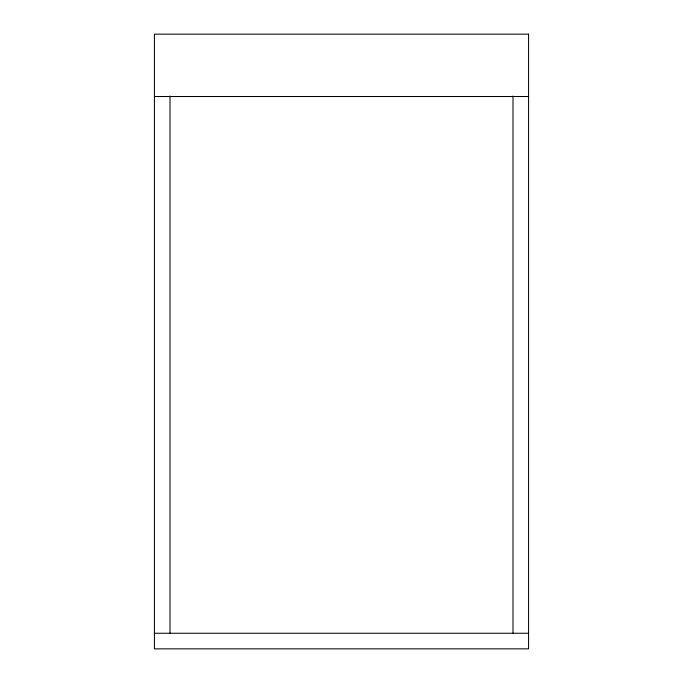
<?xml version="1.0" encoding="UTF-8"?>
<svg xmlns="http://www.w3.org/2000/svg" width="683" height="683" viewBox="0 0 683 683"><rect width="100%" height="100%" fill="white"/><g stroke="black" fill="none" stroke-linecap="round" stroke-linejoin="round"><path stroke-width="1.02" d="M154.418 96.508L528.582 96.508M154.418 633.261L528.582 633.261M512.993 95.979L512.993 633.261M170.007 95.979L170.007 633.261M528.582 34.15L154.418 34.15L154.418 648.85L528.582 648.85L528.582 34.15"/></g></svg>
